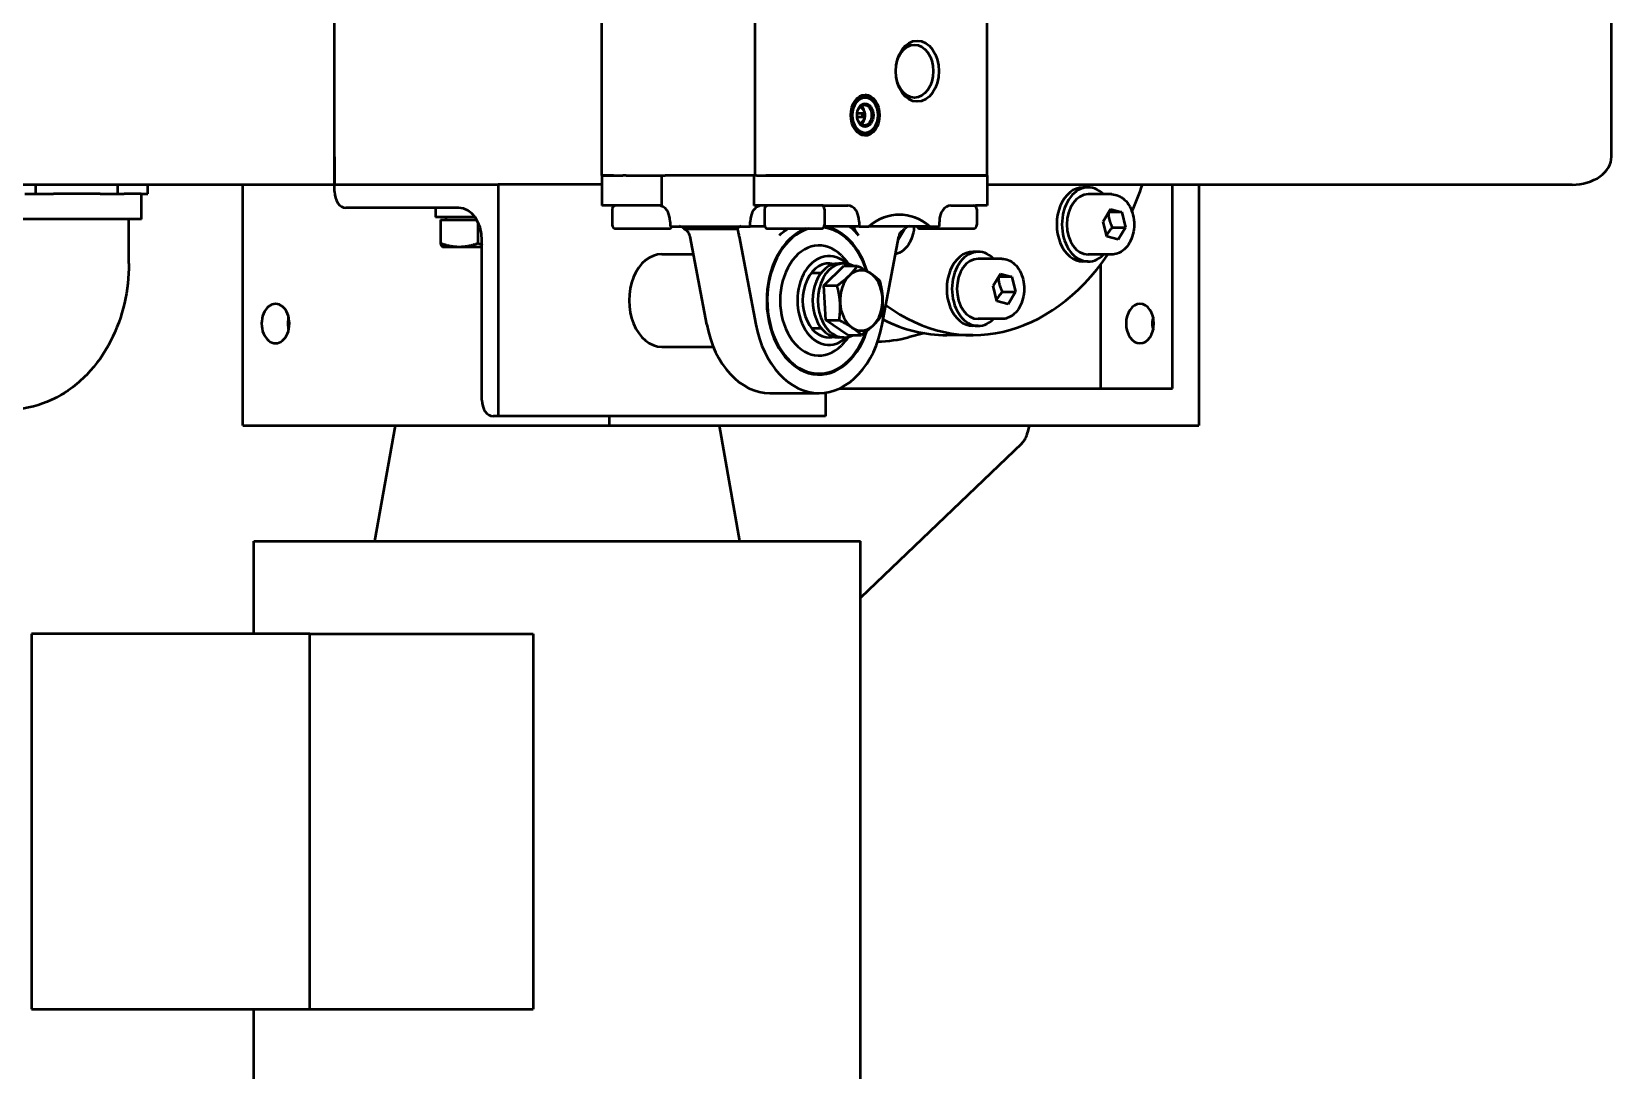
# Model space of a CAD drawing. Extents: x -3873 to 164127, y 7129 to 96529.
# Drawn here: x 46540.1 to 46881.3, y 64234.2 to 64458.4 of the extents above; entities that cross this region are included whole.
import ezdxf

# ---------------------------------------------------------------- set-up
doc = ezdxf.new("R2010")
doc.units = 0
doc.layers.add('LAYOUT Kromeka', color=1, linetype='CONTINUOUS', lineweight=5)
doc.layers.add('Visible (ISO)', color=7, linetype='CONTINUOUS', lineweight=50)

# ---------------------------------------------------------------- blocks, each defined once
blk = doc.blocks.new('KD45-Shackle washer')
at = {"layer": 'Visible (ISO)', "color": 0}
for p, q in [((6663.74, 5654), (6663.74, 5492)), ((6794.74, 5654), (6794.74, 5593)), ((6734.43, 5512), (6734.43, 5593)), ((6782.62, 5593), (6734.43, 5593)), ((6842.73, 5593), (6782.62, 5593)), ((6782.62, 5593), (6782.62, 5512)), ((6842.73, 5512), (6842.73, 5593)), ((6782.62, 5512), (6734.43, 5512)), ((6782.62, 5512), (6842.73, 5512)), ((6794.74, 5512), (6794.74, 5492)), ((6628.89, 5470.86), (6663.74, 5504.21)), ((6775.55, 5492), (6663.74, 5492)), ((6694.24, 5467), (6689.83, 5492)), ((6764.24, 5467), (6768.64, 5492)), ((6794.74, 5492), (6775.55, 5492)), ((6717.92, 5467), (6590.64, 5467)), ((6590.64, 5415), (6590.64, 5467)), ((6627.27, 5467), (6627.68, 5468.54)), ((6797.12, 5467), (6717.92, 5467)), ((6717.92, 5467), (6717.92, 5465)), ((6797.12, 5467), (6797.12, 5415)), ((6671.25, 5465), (6741.96, 5465)), ((6671.25, 5459.9), (6671.25, 5465)), ((6741.96, 5415), (6741.96, 5465)), ((6741.96, 5465), (6743.02, 5465)), ((6596.3, 5459), (6596.3, 5415)), ((6668.25, 5459), (6596.3, 5459)), ((6611.86, 5432.25), (6611.86, 5459)), ((6683.27, 5460), (6672.67, 5460)), ((6745.5, 5461.5), (6745.5, 5427)), ((6706.61, 5450), (6695.52, 5450)), ((6638.3, 5445.5), (6639.43, 5445.5)), ((6639.43, 5447.5), (6645.09, 5447.5)), ((6649.9, 5447.1), (6653.3, 5447.96)), ((6666.43, 5447.48), (6663.52, 5447.48)), ((6666.43, 5447.48), (6671.23, 5444.28)), ((6667.29, 5448), (6668.42, 5448)), ((6674.33, 5445.95), (6672.21, 5445.95)), ((6633.21, 5444), (6638.3, 5444)), ((6659.01, 5445.18), (6655.42, 5426.22)), ((6671.23, 5444.28), (6668.32, 5444.28)), ((6671.23, 5444.28), (6671.67, 5436.8)), ((6689.92, 5426.22), (6686.33, 5445.18)), ((6696.93, 5445.18), (6700.52, 5426.22)), ((6630.24, 5438.14), (6631.83, 5440.77)), ((6631.83, 5440.77), (6634.24, 5440.13)), ((6634.24, 5440.13), (6635.05, 5436.86)), ((6631.05, 5434.87), (6630.24, 5438.14)), ((6633.06, 5438.14), (6630.24, 5438.14)), ((6635.05, 5436.86), (6633.46, 5434.23)), ((6671.67, 5436.8), (6667.31, 5432.52)), ((6671.67, 5436.8), (6668.76, 5436.8)), ((6614.55, 5431.59), (6615.68, 5431.59)), ((6633.46, 5434.23), (6631.05, 5434.87)), ((6631.05, 5434.87), (6633.84, 5434.87)), ((6667.31, 5432.52), (6664.39, 5432.52)), ((6667.29, 5432), (6668.42, 5432)), ((6674.33, 5434.05), (6672.21, 5434.05)), ((6821.72, 5432), (6821.72, 5422.44)), ((6609.46, 5430.09), (6614.55, 5430.09)), ((6633.21, 5431), (6638.3, 5431)), ((6638.3, 5429.5), (6639.43, 5429.5)), ((6706.61, 5430), (6699.81, 5430)), ((6750.37, 5428.4), (6745.5, 5428.4)), ((6754, 5428.4), (6750.37, 5428.4)), ((6754, 5428.4), (6754.03, 5428.38)), ((6606.49, 5424.22), (6608.08, 5426.85)), ((6608.08, 5426.85), (6610.49, 5426.22)), ((6610.49, 5426.22), (6611.3, 5422.95)), ((6654.2, 5424.58), (6655.51, 5426.75)), ((6746.35, 5423.07), (6746.35, 5427.64)), ((6754.39, 5422.6), (6754.39, 5427.64)), ((6607.3, 5420.96), (6606.49, 5424.22)), ((6609.31, 5424.22), (6606.49, 5424.22)), ((6611.3, 5422.95), (6609.71, 5420.32)), ((6638.59, 5420.3), (6638.59, 5423.7)), ((6650.79, 5424.5), (6639.39, 5424.5)), ((6648.78, 5424), (6646.68, 5424)), ((6646.68, 5424), (6646.68, 5423)), ((6648.78, 5424), (6661.91, 5424)), ((6664, 5424), (6661.91, 5424)), ((6664, 5423), (6664, 5424)), ((6664, 5424), (6670.19, 5424)), ((6670.19, 5424), (6671.53, 5424)), ((6671.47, 5420.3), (6671.47, 5423.7)), ((6683.67, 5424.5), (6672.27, 5424.5)), ((6684.41, 5424), (6685.75, 5424)), ((6684.47, 5420.3), (6684.47, 5423.7)), ((6685.75, 5424), (6687.52, 5424)), ((6687.52, 5424), (6687.52, 5423)), ((6689.46, 5424), (6687.52, 5424)), ((6702.9, 5424), (6689.46, 5424)), ((6701.82, 5424.53), (6690.31, 5424.53)), ((6704.84, 5424), (6702.9, 5424)), ((6704.84, 5423), (6704.84, 5424)), ((6716.55, 5424.5), (6705.15, 5424.5)), ((6717.35, 5420.3), (6717.35, 5423.7)), ((6754.39, 5422.6), (6746.6, 5422.6)), ((6746.98, 5422), (6755.5, 5422)), ((6753.2, 5422.6), (6753.2, 5422)), ((6755.5, 5420), (6755.5, 5422)), ((6819, 5422.44), (6851.64, 5422.44)), ((6819, 5422.44), (6819, 5417)), ((6609.71, 5420.32), (6607.3, 5420.96)), ((6607.3, 5420.96), (6610.09, 5420.96)), ((6636.34, 5413), (6636.34, 5419.5)), ((6636.34, 5419.5), (6638.9, 5419.5)), ((6644.21, 5419.5), (6638.9, 5419.5)), ((6671.78, 5419.5), (6666.48, 5419.5)), ((6671.78, 5419.5), (6686.72, 5419.5)), ((6686.72, 5413), (6686.72, 5419.5)), ((6706.69, 5419.5), (6719.6, 5419.5)), ((6706.69, 5413), (6706.69, 5419.5)), ((6719.6, 5413), (6719.6, 5419.5)), ((6750.45, 5420), (6774.84, 5420)), ((6636.34, 5415), (6510.03, 5415)), ((6609.46, 5417.09), (6614.55, 5417.09)), ((6614.55, 5415.59), (6615.68, 5415.59)), ((6719.6, 5415), (6741.96, 5415)), ((6746.21, 5415), (6741.96, 5415)), ((6777.32, 5415), (6746.21, 5415)), ((6777.32, 5416.5), (6777.32, 5415)), ((6777.32, 5409), (6777.32, 5415)), ((6908.13, 5415), (6777.32, 5415)), ((6777.32, 5415), (6777.32, 5409)), ((6817.63, 5417), (6817.63, 5415)), ((6819.03, 5417), (6817.63, 5417)), ((6819.03, 5417), (6822.73, 5417)), ((6824.12, 5417), (6822.73, 5417)), ((6824.12, 5417), (6824.12, 5415)), ((6827.92, 5417), (6824.12, 5417)), ((6827.92, 5417), (6838.02, 5417)), ((6841.81, 5417), (6838.02, 5417)), ((6841.81, 5417), (6841.81, 5415)), ((6844.22, 5417), (6841.81, 5417)), ((6636.34, 5413), (6638.9, 5413)), ((6636.34, 5413), (6636.34, 5380)), ((6638.9, 5413), (6636.34, 5413)), ((6671.78, 5413), (6638.9, 5413)), ((6638.9, 5413), (6671.78, 5413)), ((6671.78, 5413), (6684.16, 5413)), ((6684.16, 5413), (6671.78, 5413)), ((6686.18, 5413), (6684.16, 5413)), ((6686.18, 5413), (6686.47, 5413)), ((6686.47, 5413), (6686.47, 5380)), ((6686.72, 5413), (6686.47, 5413)), ((6686.72, 5413), (6688.4, 5413)), ((6688.4, 5413), (6703.95, 5413)), ((6703.95, 5413), (6705.89, 5413)), ((6708.77, 5413), (6705.89, 5413)), ((6712.93, 5413), (6708.77, 5413)), ((6714.31, 5413), (6712.93, 5413)), ((6714.31, 5413), (6715.02, 5413)), ((6717.04, 5413), (6715.02, 5413)), ((6717.04, 5413), (6719.6, 5413)), ((6719.6, 5413), (6717.04, 5413)), ((6719.6, 5413), (6719.6, 5380)), ((6501.55, 5409), (6501.55, 5371)), ((6501.55, 5409), (6501.55, 5371)), ((6777.32, 5409), (6777.32, 5371)), ((6777.32, 5409), (6777.32, 5371)), ((6661.12, 5403.14), (6661.25, 5403.27)), ((6662.88, 5404), (6663.99, 5404)), ((6662.78, 5400.4), (6664.44, 5400.4)), ((6664.44, 5399.6), (6662.78, 5399.6)), ((6663.26, 5400.4), (6663.26, 5399.6)), ((6661.12, 5396.86), (6661.25, 5396.73)), ((6662.88, 5396), (6663.99, 5396))]:
    blk.add_line(p, q, dxfattribs=at)
for centre, start, end in [((6639.39, 5423.7), 90, 180), ((6650.79, 5423.7), 22.0243, 90), ((6672.27, 5423.7), 90, 180), ((6683.67, 5423.7), 0, 90), ((6705.15, 5423.7), 90, 157.9757), ((6716.55, 5423.7), 0, 90), ((6639.39, 5420.3), 180, 270), ((6672.27, 5420.3), 180, 270), ((6683.67, 5420.3), 270, 0), ((6716.55, 5420.3), 270, 0)]:
    blk.add_arc(centre, 0.8, start, end, dxfattribs=at)
for centre, major_axis, ratio, start_param, end_param in [((6743.02, 5461.5), (0, 3.5), 0.707107, 4.712389, 6.283185), ((6672.67, 5440), (0, 20), 0.707107, 4.974188, 7.592182), ((6683.27, 5440), (0, 20), 0.707107, 4.974188, 6.283185), ((6672.67, 5440), (0, -16), 0.707107, 0.250656, 4.287006), ((6672.81, 5440), (0, 16), 0.707107, 0.00625, 1.135041), ((6672.67, 5440), (0, 15.8), 0.707107, 3.336773, 7.411223), ((6639.43, 5390), (0, 57.5), 0.707107, 5.803001, 7.082532), ((6672.67, 5440), (0, 11.88), 0.707107, 2.526113, 6.898665), ((6603.37, 5445), (0, -4.25), 0.707107, 3.141593, 6.283185), ((6603.37, 5445), (0, 4.25), 0.707107, 3.141593, 6.283185), ((6660.65, 5390), (0, 58.88), 0.707107, 0.015703, 0.177254), ((6667.29, 5440), (0, -8), 0.707107, 5.920574, 9.787389), ((6670.55, 5440), (0, 9.6), 0.707107, 2.549108, 6.87567), ((6706.61, 5440), (0, -10), 0.707107, 0, 3.141593), ((6790.05, 5445), (0, 4.25), 0.707107, 0, 3.141593), ((6790.05, 5445), (0, -4.25), 0.707107, 0, 3.141593), ((6597.71, 5445), (0, -4.25), 0.707107, 1.226095, 1.915498), ((6638.3, 5437.5), (0, -8), 0.707107, 5.660817, 10.047146), ((6639.43, 5437.5), (0, -8), 0.707107, 0, 3.141593), ((6645.09, 5390), (0, 57.5), 0.707107, 5.939029, 6.283185), ((6663.54, 5440), (0, -6.5), 0.707107, 3.748071, 4.795269), ((6663.54, 5440), (0, 6.5), 0.707107, 5.842466, 6.889664), ((6663.54, 5440), (0, 6.5), 0.707107, 4.795269, 5.842466), ((6668.42, 5440), (0, -8), 0.707107, 0, 3.141593), ((6670.55, 5440), (0, 8), 0.707107, 2.952976, 6.471802), ((6784.39, 5445), (0, 4.25), 0.707107, 4.367688, 5.05709), ((6638.3, 5437.5), (0, 6.5), 0.707107, 3.141593, 6.283185), ((6663.54, 5440), (0, -6.5), 0.707107, 4.795269, 5.842466), ((6663.54, 5440), (0, 6.5), 0.707107, 3.748071, 4.795269), ((6614.55, 5423.59), (0, -8), 0.707107, 5.660817, 10.047146), ((6615.68, 5423.59), (0, -8), 0.707107, 0, 3.141593), ((6663.54, 5440), (0, -6.5), 0.707107, 5.842466, 6.889664), ((6672.67, 5440), (0, -16), 0.707107, 5.118157, 6.185561), ((6672.81, 5440), (0, -16), 0.707107, 5.125249, 6.173934), ((6672.67, 5440), (0, -15.8), 0.707107, 5.131467, 6.196387), ((6614.55, 5423.59), (0, 6.5), 0.707107, 3.141593, 6.283185), ((6653.37, 5427), (0, -3), 0.707107, 1.230959, 1.308997), ((6672.67, 5440), (0, -18.5), 0.707107, 5.570726, 5.75727), ((6691.97, 5427), (0, 3), 0.707107, 1.832596, 1.910633), ((6702.57, 5427), (0, -3), 0.707107, 4.974188, 5.052226), ((6750.45, 5427), (0, -7), 0.707107, 4.712389, 6.283185), ((6644.21, 5423), (0, -3.5), 0.707107, 0, 1.570796), ((6655.34, 5440), (0, -18.5), 0.707107, 5.75727, 6.809101), ((6653.47, 5426), (-0.77, -1.94), 0.651574, 0.253462, 1.000332), ((6666.48, 5423), (0, -3.5), 0.707107, 4.712389, 6.283185), ((6685.04, 5423), (0, -3.5), 0.707107, 0, 1.570796), ((6689.03, 5426), (0.77, -1.94), 0.651574, 6.029724, 6.776594), ((6702.47, 5426), (0.77, -1.94), 0.651574, 5.282853, 6.029724), ((6707.31, 5423), (0, -3.5), 0.707107, 4.712389, 6.283185), ((6639.43, 5390), (0, -57.5), 0.707107, 4.147315, 4.262592), ((6774.84, 5416.5), (0, 3.5), 0.707107, 4.712389, 6.283185), ((6510.03, 5409), (8.49, 0), 0.707107, 1.570796, 3.141593), ((6510.03, 5409), (8.49, 0), 0.707107, 1.570796, 3.141593), ((6662.91, 5400), (0, -4.4), 0.707107, 3.17569, 6.249088), ((6662.88, 5400), (0, 4), 0.707107, 2.526113, 6.898665), ((6664.32, 5400), (0, 2.23), 0.707107, 0.472537, 2.669055), ((6663.97, 5400), (0, 1.73), 0.707107, 0.068074, 1.337402), ((6663.97, 5400), (0, -1.73), 0.707107, 4.945783, 6.215111)]:
    blk.add_ellipse(centre, major_axis=major_axis, ratio=ratio, start_param=start_param, end_param=end_param, dxfattribs=at)
for centre, major_axis in [((6662.7, 5400), (0, -4.4)), ((6662.7, 5400), (0, -3.85)), ((6662.7, 5400), (0, -2.5)), ((6662.89, 5400), (0, -2.23)), ((6651.45, 5390.5), (0, -6.58)), ((6652.06, 5390.5), (0, -5.72))]:
    blk.add_ellipse(centre, major_axis=major_axis, ratio=0.707107, dxfattribs=at)
for points, knots in [([(6628.03, 5469.73), (6627.95, 5469.53), (6627.89, 5469.34), (6627.77, 5468.94), (6627.73, 5468.74), (6627.68, 5468.54)], [0, 0, 0, 0, 0.0623208, 0.0623208, 0.1246417, 0.1246417, 0.1246417, 0.1246417]), ([(6628.89, 5470.86), (6628.74, 5470.68), (6628.58, 5470.49), (6628.29, 5470.11), (6628.16, 5469.92), (6628.03, 5469.73)], [0, 0, 0, 0, 0.0730991, 0.0730991, 0.1461982, 0.1461982, 0.1461982, 0.1461982]), ([(6821.72, 5432), (6821.72, 5434.89), (6822.04, 5437.78), (6823.34, 5443.43), (6824.32, 5446.19), (6827, 5451.4), (6828.7, 5453.87), (6832.95, 5458.23), (6835.5, 5460.13), (6840.93, 5462.62), (6843.69, 5463.36), (6847.03, 5463.58), (6847.54, 5463.6), (6848.05, 5463.6)], [3.141593, 3.141593, 3.141593, 3.141593, 3.455752, 3.455752, 3.769911, 3.769911, 4.08407, 4.08407, 4.39823, 4.39823, 4.664282, 4.664282, 4.712389, 4.712389, 4.712389, 4.712389]), ([(6666.28, 5447.87), (6666.32, 5447.94), (6666.37, 5448.01), (6666.82, 5448.62), (6667.28, 5449.16), (6667.82, 5449.7)], [3.9265997, 3.9265997, 3.9265997, 3.9265997, 3.9457154, 3.9457154, 4.0969093, 4.0969093, 4.0969093, 4.0969093]), ([(6633.21, 5431), (6632.72, 5431), (6632.22, 5431.1), (6631.28, 5431.5), (6630.83, 5431.79), (6630.01, 5432.57), (6629.64, 5433.05), (6629.02, 5434.17), (6628.78, 5434.79), (6628.46, 5436.12), (6628.38, 5436.82), (6628.38, 5438.22), (6628.47, 5438.92), (6628.8, 5440.25), (6629.04, 5440.88), (6629.68, 5442.01), (6630.07, 5442.51), (6630.95, 5443.3), (6631.44, 5443.6), (6632.36, 5443.93), (6632.79, 5444), (6633.21, 5444)], [0.862598, 0.862598, 0.862598, 0.862598, 1.149679, 1.149679, 1.448699, 1.448699, 1.769465, 1.769465, 2.102046, 2.102046, 2.436849, 2.436849, 2.771603, 2.771603, 3.106401, 3.106401, 3.438824, 3.438824, 3.758318, 3.758318, 4.004191, 4.004191, 4.004191, 4.004191]), ([(6667.82, 5430.3), (6667.28, 5430.84), (6666.82, 5431.38), (6666.37, 5431.99), (6666.32, 5432.06), (6666.28, 5432.13)], [2.186276, 2.186276, 2.186276, 2.186276, 2.3374699, 2.3374699, 2.3565856, 2.3565856, 2.3565856, 2.3565856]), ([(6609.46, 5417.09), (6608.97, 5417.09), (6608.47, 5417.19), (6607.53, 5417.58), (6607.08, 5417.88), (6606.26, 5418.66), (6605.89, 5419.14), (6605.27, 5420.25), (6605.03, 5420.88), (6604.71, 5422.21), (6604.63, 5422.91), (6604.63, 5424.31), (6604.72, 5425.01), (6605.05, 5426.34), (6605.29, 5426.97), (6605.93, 5428.1), (6606.32, 5428.59), (6607.2, 5429.38), (6607.69, 5429.68), (6608.61, 5430.01), (6609.04, 5430.09), (6609.46, 5430.09)], [0.862598, 0.862598, 0.862598, 0.862598, 1.149679, 1.149679, 1.448699, 1.448699, 1.769465, 1.769465, 2.102046, 2.102046, 2.436849, 2.436849, 2.771603, 2.771603, 3.106401, 3.106401, 3.438824, 3.438824, 3.758318, 3.758318, 4.004191, 4.004191, 4.004191, 4.004191]), ([(6652.14, 5424), (6652.17, 5424.57), (6652.25, 5425.13), (6652.55, 5426.34), (6652.79, 5426.97), (6653.43, 5428.1), (6653.82, 5428.59), (6654.7, 5429.38), (6655.19, 5429.68), (6655.85, 5429.92), (6655.99, 5429.96), (6656.13, 5429.99)], [2.499259, 2.499259, 2.499259, 2.499259, 2.771603, 2.771603, 3.106401, 3.106401, 3.438824, 3.438824, 3.758318, 3.758318, 3.84212, 3.84212, 3.84212, 3.84212]), ([(6655.37, 5426), (6655.3, 5425.74), (6655.17, 5425.48), (6654.81, 5425.03), (6654.59, 5424.84), (6654.29, 5424.63), (6654.2, 5424.58), (6654.12, 5424.53)], [1.0182185, 1.0182185, 1.0182185, 1.0182185, 1.1005537, 1.1005537, 1.182889, 1.182889, 1.2113882, 1.2113882, 1.2113882, 1.2113882]), ([(6664.69, 5424), (6664.78, 5424), (6664.85, 5424.01), (6664.97, 5424.06), (6665.01, 5424.09), (6665.09, 5424.22), (6665.09, 5424.33), (6665.02, 5424.64), (6664.89, 5424.89), (6664.56, 5425.42), (6664.35, 5425.72), (6664.12, 5426)], [0.7837784, 0.7837784, 0.7837784, 0.7837784, 0.8227085, 0.8227085, 0.8616386, 0.8616386, 0.9394989, 0.9394989, 1.0694816, 1.0694816, 1.1994643, 1.1994643, 1.1994643, 1.1994643]), ([(6681.22, 5426), (6680.99, 5425.72), (6680.68, 5425.42), (6680.03, 5424.91), (6679.68, 5424.69), (6679.33, 5424.5)], [0.3680925, 0.3680925, 0.3680925, 0.3680925, 0.4980752, 0.4980752, 0.6167048, 0.6167048, 0.6167048, 0.6167048]), ([(6690.31, 5424.53), (6690.29, 5424.58), (6690.28, 5424.63), (6690.23, 5424.84), (6690.19, 5425.03), (6690.09, 5425.48), (6690.03, 5425.74), (6689.97, 5426)], [0.2146406, 0.2146406, 0.2146406, 0.2146406, 0.2431399, 0.2431399, 0.3254751, 0.3254751, 0.4078103, 0.4078103, 0.4078103, 0.4078103]), ([(6700.57, 5426), (6700.64, 5425.74), (6700.77, 5425.48), (6701.13, 5425.03), (6701.35, 5424.84), (6701.65, 5424.63), (6701.74, 5424.58), (6701.82, 5424.53)], [1.0182185, 1.0182185, 1.0182185, 1.0182185, 1.1005537, 1.1005537, 1.182889, 1.182889, 1.2113882, 1.2113882, 1.2113882, 1.2113882])]:
    blk.add_open_spline(points, degree=3, knots=knots, dxfattribs=at)
for points, weights in [([(6659.16, 5443.2), (6659.91, 5444.35), (6660.93, 5445.34)], [1, 1.0379548493, 1]), ([(6660.93, 5445.34), (6661.94, 5446.33), (6663.52, 5447.48)], [1, 1.0379548493, 1]), ([(6663.52, 5447.48), (6664.39, 5446.62), (6665.51, 5445.88)], [1, 1.0379548493, 1]), ([(6665.51, 5445.88), (6666.62, 5445.14), (6668.32, 5444.28)], [1, 1.0379548493, 1]), ([(6658.96, 5439.46), (6658.86, 5441.2), (6659.16, 5443.2)], [1, 1.0379548493, 1]), ([(6668.32, 5444.28), (6668.02, 5442.27), (6668.13, 5440.54)], [1, 1.0379548493, 1]), ([(6634.3, 5439.89), (6633.88, 5439.07), (6633.06, 5438.14)], [1.06733914842, 1.10517764576, 1]), ([(6659.59, 5435.72), (6659.07, 5437.73), (6658.96, 5439.46)], [1, 1.0379548493, 1]), ([(6668.13, 5440.54), (6668.23, 5438.8), (6668.76, 5436.8)], [1, 1.0379548493, 1]), ([(6633.06, 5438.14), (6633.82, 5436.52), (6633.88, 5434.92)], [1, 1.15241497654, 1.00450358942]), ([(6661.58, 5434.12), (6660.47, 5434.86), (6659.59, 5435.72)], [1, 1.0379548493, 1]), ([(6668.76, 5436.8), (6667.18, 5435.65), (6666.16, 5434.66)], [1, 1.0379548493, 1]), ([(6664.39, 5432.52), (6662.7, 5433.38), (6661.58, 5434.12)], [1, 1.0379548493, 1]), ([(6666.16, 5434.66), (6665.15, 5433.67), (6664.39, 5432.52)], [1, 1.0379548493, 1]), ([(6750.37, 5428.4), (6748.51, 5428.4), (6746.35, 5427.64)], [1, 1.0379548493, 1]), ([(6754.39, 5427.64), (6752.24, 5428.4), (6750.37, 5428.4)], [1, 1.0379548493, 1]), ([(6754.03, 5428.38), (6754.2, 5428.28), (6754.39, 5427.64)], [1.01009495553, 1.03196073657, 1]), ([(6610.55, 5425.98), (6610.13, 5425.16), (6609.31, 5424.22)], [1.06733914842, 1.10517764576, 1]), ([(6746.35, 5427.64), (6745.92, 5427.78), (6745.5, 5427.89)], [1, 1.00675633798, 1.0111072862]), ([(6609.31, 5424.22), (6610.07, 5422.61), (6610.13, 5421.01)], [1, 1.15241497654, 1.00450358942]), ([(6662.77, 5399.6), (6662.72, 5400), (6662.77, 5400.4)], [1.04700758185, 1.06774241815, 1.04700758185]), ([(6662.77, 5400.4), (6662.78, 5400.4), (6662.78, 5400.4)], [1.00382940247, 1.00548421496, 1]), ([(6662.78, 5399.6), (6662.78, 5399.6), (6662.77, 5399.6)], [1, 1.00548421496, 1.00382940247])]:
    blk.add_rational_spline(points, weights, degree=2, dxfattribs=at)

msp = doc.modelspace()

# ---------------------------------------------------------------- block references
at = {"layer": 'LAYOUT Kromeka', "ltscale": 20, "rotation": 180}
msp.add_blockref('KD45-Shackle washer', (53382.81, 69840.4), dxfattribs=at)

doc.saveas('drawing.dxf')
